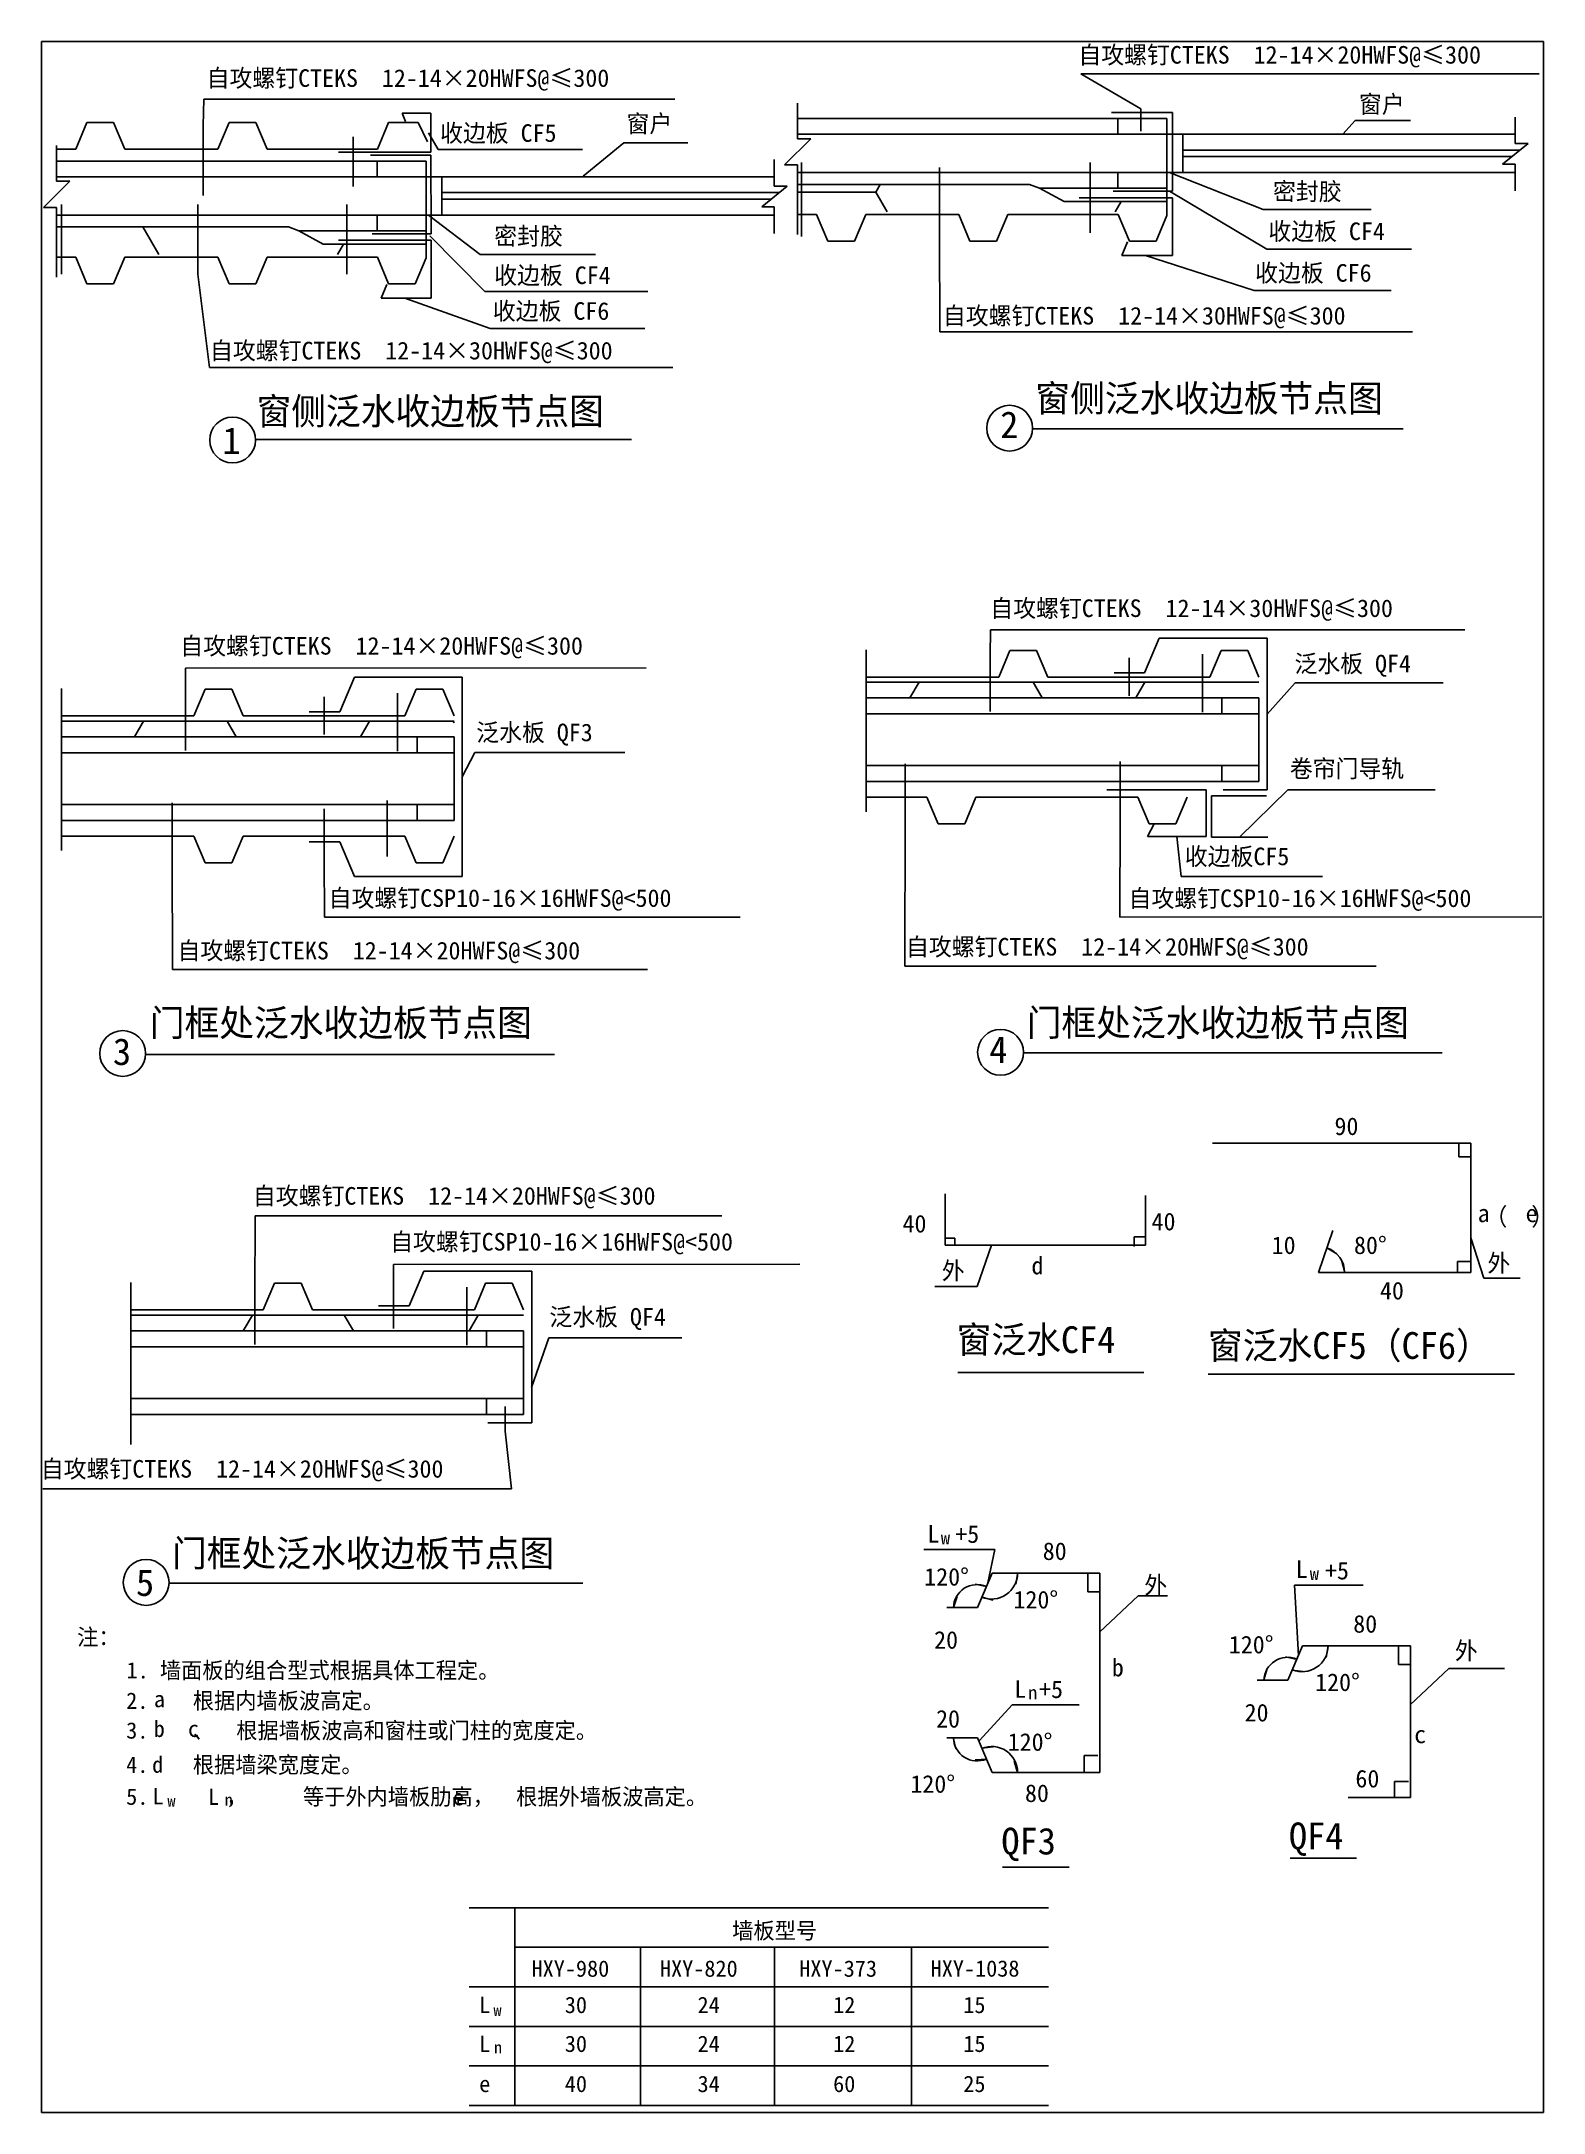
# Model space of a CAD drawing. Header units: metres. Extents: x 31518 to 50518, y -3669 to 22531.
import ezdxf

# ---------------------------------------------------------------- set-up
doc = ezdxf.new("R2010")
doc.units = ezdxf.units.M
for name, color, linetype in [('07', 7, 'Continuous'), ('LAYER1', 51, 'Continuous'), ('LAYER2', 51, 'Continuous'), ('标注', 142, 'Continuous'), ('轮廓线', 131, 'Continuous')]:
    doc.layers.add(name, color=color, linetype=linetype)

msp = doc.modelspace()

# ---------------------------------------------------------------- hatches: boundary and pattern name
at = {"layer": '轮廓线'}
h = msp.add_hatch(dxfattribs=at)
h.set_pattern_fill('HONEY', scale=500)
h.paths.add_polyline_path([(44143.61, 20673.41), (44013.77, 20722.57), (41080.09, 20722.57), (41080.09, 20373.62), (45754.59, 20373.62), (45754.59, 20504.48), (44453.12, 20504.48)])
h = msp.add_hatch(dxfattribs=at)
h.set_pattern_fill('HONEY', scale=500)
h.paths.add_polyline_path([(34772.89, 20134.42), (34643.05, 20183.59), (31709.37, 20183.59), (31709.37, 19834.63), (36383.87, 19834.63), (36383.87, 19965.49), (35082.4, 19965.49)])
h = msp.add_hatch(dxfattribs=at)
h.set_pattern_fill('HONEY', scale=300)
h.paths.add_polyline_path([(46918.09, 14425.32), (41951.44, 14425.32), (41951.44, 14225.32), (46918.09, 14225.32)])
h = msp.add_hatch(dxfattribs=at)
h.set_pattern_fill('HONEY', scale=300)
h.paths.add_polyline_path([(36738.08, 13933.26), (31771.43, 13933.26), (31771.43, 13733.26), (36738.08, 13733.26)])
h = msp.add_hatch(dxfattribs=at)
h.set_pattern_fill('HONEY', scale=300)
h.paths.add_polyline_path([(37616, 6419.15), (32649.34, 6419.15), (32649.34, 6219.15), (37616, 6219.15)])

# ---------------------------------------------------------------- linework, layer by layer
msp.add_line((43521.28, 15088.56), (49523.52, 15088.56))
for points in [[(47774.58, 7268.15), (47902.55, 7194.59)], [(48003.91, 6956.3), (47967.49, 7099.35)], [(43866.47, 3160.47), (43843.4, 3014.68)], [(43470.65, 2983.68), (43326.51, 3015.51)], [(43053.48, 2720.32), (43099.03, 2860.72)], [(43413.58, 2852.22), (43555.95, 2813.24)], [(47792.43, 2234.09), (47766.41, 2088.8)], [(46979.72, 1804.26), (47020.66, 1946.08)], [(47399.26, 2063.81), (47255.08, 2095.47)], [(47331.65, 1925.55), (47478.3, 1908.73)], [(43050.1, 1076.39), (43085.39, 933.06)], [(43474.98, 801.95), (43327.55, 794.69)], [(43410.91, 938.29), (43557.07, 958.92)], [(43863.79, 632.9), (43823.59, 774.93)]]:
    msp.add_lwpolyline(points)
at = {"layer": '07'}
for p, q in [((31517.86, 22530.61), (31517.86, -3669.39)), ((50517.86, 22530.61), (31517.86, 22530.61)), ((41017.86, 22530.61), (50517.86, 22530.61)), ((50517.86, -3669.39), (50517.86, 22530.61)), ((31517.86, -3669.39), (50517.86, -3669.39))]:
    msp.add_line(p, q, dxfattribs=at)
at = {"layer": 'LAYER1'}
for p, q in [((50463.56, 22120.39), (44663.29, 22120.27)), ((44663.29, 22120.27), (45423.63, 21677.9)), ((33570.57, 21798.9), (33563.25, 21462.7)), ((39529.1, 21801.97), (33570.57, 21798.9)), ((48136.43, 21528.78), (47978.33, 21356.54)), ((48836.67, 21528.78), (48136.43, 21528.78)), ((36537.9, 21162.31), (36413.67, 21375.22)), ((38884.17, 21248.16), (38368.4, 20827.28)), ((39695.9, 21248.16), (38884.17, 21248.16)), ((38361.51, 21162.31), (36537.9, 21162.31)), ((46970.21, 20405.49), (45784.39, 20873.41)), ((47019.07, 19902.57), (45784.39, 20635.32)), ((37068.58, 19834.03), (36413.67, 20334.42)), ((48337.75, 20405.49), (46970.21, 20405.49)), ((37125.67, 19365.07), (36429.79, 20070.53)), ((42882.66, 18854.95), (42878.68, 20110.37)), ((38526.5, 19834.03), (37068.58, 19834.03)), ((46858.87, 19381.82), (45484.3, 19822.4)), ((48847.12, 19902.57), (47019.07, 19902.57)), ((33642.19, 18403.81), (33494.9, 19585.44)), ((37194.57, 18897.88), (36113.58, 19283.42)), ((39187.95, 19365.09), (37125.67, 19365.07)), ((48591.15, 19381.82), (46858.87, 19381.82)), ((39151.22, 18897.88), (37194.57, 18897.88)), ((48859.8, 18854.95), (42882.66, 18854.95)), ((39504.12, 18403.81), (33642.19, 18403.81)), ((43521.28, 15088.56), (43518.67, 14760.84)), ((39168.23, 14605.09), (33338.57, 14602.36)), ((33338.57, 14602.36), (33338.66, 14268.77)), ((47376.21, 14414.71), (47021.05, 14022.45)), ((49249.43, 14414.71), (47376.21, 14414.71)), ((37001.13, 13534.33), (36841.04, 13227.79)), ((38897.07, 13534.33), (37001.13, 13534.33)), ((47283.9, 13062.31), (46673.27, 12465.24)), ((49147.75, 13062.31), (47283.9, 13062.31)), ((42439.96, 10833.06), (42441.44, 12713.34)), ((45159.71, 11453.96), (45161.95, 12713.34)), ((45933.48, 11968.45), (45878.73, 12473.55)), ((33173.93, 10791.7), (33170.95, 12221.28)), ((35099.68, 11452.03), (35094.9, 12204.59)), ((47723.19, 11968.45), (45933.48, 11968.45)), ((40356.63, 11454.45), (35099.68, 11452.03)), ((50496.48, 11454.75), (45159.71, 11453.96)), ((39183.61, 10791.7), (33173.93, 10791.7)), ((48400.92, 10833.06), (42439.96, 10833.06)), ((46329.81, 8593.73), (49597.06, 8593.73)), ((49597.06, 8593.73), (49597.06, 6956.08)), ((42947.73, 7954.76), (42947.73, 7303.46)), ((45483.28, 7303.46), (45483.28, 7930.64)), ((34221.39, 7674.74), (34216.57, 6646.2)), ((40122.91, 7672.53), (34221.39, 7674.74)), ((47672.53, 6956.08), (47850.73, 7490.09)), ((42947.73, 7303.46), (45483.28, 7303.46)), ((41111.55, 7061.13), (35971.9, 7060.45)), ((35971.9, 7060.45), (35972.82, 6590.7)), ((49597.06, 6956.08), (47672.53, 6956.08)), ((37936.46, 6131.91), (37715.64, 5503.75)), ((39616.3, 6131.91), (37936.46, 6131.91)), ((43108.29, 5692.24), (45459.87, 5692.24)), ((46274.4, 5671.99), (50151.22, 5671.99)), ((37463.03, 4219.58), (37381.68, 4948.42)), ((31537.73, 4219.58), (37463.03, 4219.58)), ((43542.15, 3155.46), (43356.94, 2718.17)), ((44905.96, 3155.46), (43542.15, 3155.46)), ((44905.96, 3155.46), (44905.96, 632.62)), ((43356.94, 2718.17), (42969.69, 2718.17)), ((47469.6, 2235.78), (47284.39, 1798.48)), ((48833.4, 2235.78), (47469.6, 2235.78)), ((48833.4, 2235.78), (48833.4, 318.12)), ((47284.39, 1798.48), (46897.13, 1798.48)), ((43356.94, 1069.91), (42969.69, 1069.91)), ((43542.15, 632.62), (43356.94, 1069.91)), ((44905.96, 632.62), (43542.15, 632.62)), ((48833.4, 318.12), (48045.62, 318.12)), ((47310.67, -452.39), (48152.79, -452.39)), ((43673.45, -565.28), (44515.57, -565.28)), ((36928.25, -1078.62), (44257.75, -1078.62)), ((37506.25, -1078.62), (37506.25, -3578.62)), ((37506.25, -1578.62), (44257.75, -1578.62)), ((39094.75, -1578.62), (39094.75, -3578.62)), ((40791.75, -1578.62), (40791.75, -3578.62)), ((42524.75, -1578.62), (42524.75, -3578.62)), ((42524.75, -1578.62), (42524.75, -3578.62)), ((36928.25, -2078.62), (44257.75, -2078.62)), ((36928.25, -2578.62), (44257.75, -2578.62)), ((36928.25, -3078.62), (44257.75, -3078.62)), ((36928.25, -3578.62), (44257.75, -3578.62))]:
    msp.add_line(p, q, dxfattribs=at)
for centre in [(43763.95, 17638.21), (33936.18, 17487.82), (32545.85, 9728.12), (43649.66, 9742.91), (32842.27, 3036.63)]:
    msp.add_circle(centre, 290.07, dxfattribs=at)
at = {"layer": 'LAYER2'}
for p, q in [((44066, 17628.77), (48740.75, 17628.77)), ((34239.18, 17495.53), (38983.42, 17495.53)), ((32843.54, 9716.58), (38007.82, 9717.31)), ((43944.38, 9735.91), (49236.46, 9735.91)), ((33139.03, 3028.25), (38364.87, 3028.25))]:
    msp.add_line(p, q, dxfattribs=at)
at = {"layer": '标注'}
for p, q in [((49445.83, 8593.35), (49445.83, 8418.77)), ((49445.83, 8418.77), (49583.8, 8418.77)), ((42950.11, 7393.51), (43071.86, 7393.51)), ((43071.86, 7393.51), (43071.86, 7317.5)), ((45339.51, 7408.71), (45339.51, 7287.09)), ((45476.48, 7408.71), (45339.51, 7408.71)), ((49762.2, 6884.16), (49598.44, 7395.06)), ((43353.29, 6778.88), (43534.27, 7301.72)), ((49583.8, 7095.69), (49427.43, 7095.69)), ((49427.43, 7095.69), (49427.43, 6957.87)), ((50223.25, 6884.16), (49762.2, 6884.16)), ((42819.41, 6779.39), (43353.29, 6778.88)), ((42680.34, 3451.59), (43576.68, 3451.59)), ((43576.68, 3451.59), (43488.91, 3032.79)), ((44755.34, 3141.58), (44755.34, 2916.97)), ((44755.34, 2916.97), (44905.24, 2916.97)), ((48237.71, 3000.37), (47368.6, 3000.37)), ((47368.6, 3000.37), (47416.35, 2113.11)), ((44900.94, 2406.16), (45390.88, 2865.91)), ((45390.88, 2865.91), (45762.04, 2865.91)), ((48682.78, 2221.89), (48682.78, 1997.28)), ((48682.78, 1997.28), (48832.68, 1997.28)), ((48828.38, 1486.47), (49318.32, 1946.22)), ((49318.32, 1946.22), (50023.52, 1946.22)), ((43794.53, 1487.24), (43383.85, 1038.84)), ((44644.55, 1487.24), (43794.53, 1487.24)), ((44705.37, 845.59), (44705.37, 645.94)), ((44880.26, 845.59), (44705.37, 845.59)), ((48632.82, 517.77), (48632.82, 318.12)), ((48807.7, 517.77), (48632.82, 517.77))]:
    msp.add_line(p, q, dxfattribs=at)
for centre, radius, start, end in [((47672.53, 6956.08), 329.21, 0, 71.55), ((43537.17, 3154.52), 327.6, 247.78, 0.17), ((43352.11, 2710.85), 298.7, 66.74, 178.6), ((47464.62, 2234.83), 327.6, 247.78, 0.17), ((47279.56, 1791.16), 298.7, 66.74, 178.6), ((43352.11, 1077.23), 298.7, 181.4, 293.26), ((43537.17, 633.56), 327.6, 359.83, 112.22)]:
    msp.add_arc(centre, radius, start, end, dxfattribs=at)
at = {"layer": '轮廓线'}
for p, q in [((41080.09, 21751.46), (41080.09, 21300)), ((31951.49, 21169.74), (32093.83, 21507.01)), ((32430.97, 21507.01), (32093.83, 21507.01)), ((32573.31, 21169.74), (32430.97, 21507.01)), ((33749.42, 21169.74), (33891.76, 21507.01)), ((34228.9, 21507.01), (33891.76, 21507.01)), ((34371.24, 21169.74), (34228.9, 21507.01)), ((35766.82, 21169.74), (35909.16, 21507.01)), ((35909.16, 21507.01), (36284.93, 21507.01)), ((36080.5, 21621.98), (36124.19, 21515.99)), ((36445.34, 21621.98), (36080.5, 21621.98)), ((36284.93, 21507.01), (36401.89, 21259.67)), ((36443.96, 21128.47), (36445.34, 21621.98)), ((41080.09, 21556.88), (45754.59, 21556.88)), ((45051.97, 21631.15), (45826, 21631.15)), ((45133.35, 21556.88), (45133.35, 21356.88)), ((45423.63, 21677.9), (45423.63, 21394.35)), ((45754.59, 21556.88), (45754.59, 20330.11)), ((45826, 21631.15), (45824.95, 20635.32)), ((50156.79, 21573.92), (50156.79, 21237.55)), ((33563.25, 20582.33), (33563.25, 21462.7)), ((35461.34, 21323.04), (35461.34, 20694.09)), ((41247.67, 21300), (40915.82, 20968.51)), ((41080.09, 21356.88), (50156.79, 21356.88)), ((41080.09, 21300), (41247.67, 21300)), ((45954.59, 21356.88), (45954.59, 20873.41)), ((50322.61, 21237.55), (49998.71, 20978.71)), ((50156.79, 21237.55), (50322.61, 21237.55)), ((31709.37, 21212.48), (31709.37, 20761.02)), ((31951.49, 21169.74), (31709.37, 21169.74)), ((31709.37, 21017.9), (36383.87, 21017.9)), ((33749.42, 21169.74), (32573.31, 21169.74)), ((35766.82, 21169.74), (34371.24, 21169.74)), ((35274.35, 21128.47), (36443.96, 21128.47)), ((35681.25, 21092.17), (36444.45, 21092.17)), ((35762.63, 21017.9), (35762.63, 20817.9)), ((36383.87, 21017.9), (36383.87, 19791.12)), ((36444.45, 21092.17), (36445.52, 20096.34)), ((40786.07, 21034.94), (40786.07, 20698.56)), ((40915.82, 20968.51), (41080.09, 20968.51)), ((41080.09, 20968.51), (41080.09, 20087.01)), ((41133.21, 20998.01), (41133.21, 20062.82)), ((44782.82, 20998.01), (44782.82, 20110.37)), ((45954.59, 21156.88), (50221.67, 21156.88)), ((45954.59, 21073.41), (50117.22, 21073.41)), ((50156.79, 20978.71), (49998.71, 20978.71)), ((50048.38, 20978.71), (50156.79, 20978.71)), ((50156.79, 20978.71), (50156.79, 20641.83)), ((31876.95, 20761.02), (31545.1, 20429.53)), ((31709.37, 20817.9), (40786.07, 20817.9)), ((31709.37, 20761.02), (31876.95, 20761.02)), ((36583.87, 20817.9), (36583.87, 20334.42)), ((40951.89, 20698.56), (40627.99, 20439.72)), ((40786.07, 20698.56), (40951.89, 20698.56)), ((41080.09, 20873.41), (50156.79, 20873.41)), ((44013.77, 20722.57), (41080.09, 20722.57)), ((42878.68, 20934.61), (42878.68, 20110.37)), ((44143.61, 20673.41), (44013.77, 20722.57)), ((45133.35, 20873.41), (45133.35, 20673.41)), ((31772.38, 19585.44), (31772.38, 20465.8)), ((33494.9, 19585.44), (33494.9, 20465.8)), ((35381.46, 19585.44), (35381.46, 20465.8)), ((36583.87, 20617.9), (40850.95, 20617.9)), ((36583.87, 20534.42), (40746.5, 20534.42)), ((40786.07, 20439.72), (40627.99, 20439.72)), ((40677.66, 20439.72), (40786.07, 20439.72)), ((40786.07, 20439.72), (40786.07, 20102.84)), ((44143.61, 20673.41), (44453.12, 20504.48)), ((44143.61, 20673.41), (45754.59, 20673.41)), ((45754.59, 20504.48), (44453.12, 20504.48)), ((44645.07, 20554.03), (45823.86, 20554.03)), ((45824.95, 20635.32), (45072.31, 20635.32)), ((45823.86, 20554.03), (45823.86, 19822.4)), ((31545.1, 20429.53), (31709.37, 20429.53)), ((31709.37, 20429.53), (31709.37, 19548.02)), ((31709.37, 20334.42), (40786.07, 20334.42)), ((34643.05, 20183.59), (31709.37, 20183.59)), ((34772.89, 20134.42), (34643.05, 20183.59)), ((35762.63, 20334.42), (35762.63, 20134.42)), ((41322.21, 20341.4), (41080.09, 20341.4)), ((41322.21, 20341.4), (41464.55, 20004.13)), ((41944.03, 20341.4), (41801.69, 20004.13)), ((43120.14, 20341.4), (41944.03, 20341.4)), ((43120.14, 20341.4), (43262.48, 20004.13)), ((43741.96, 20341.4), (43599.62, 20004.13)), ((45137.54, 20341.4), (43741.96, 20341.4)), ((45137.54, 20341.4), (45279.88, 20004.13)), ((45754.59, 20330.11), (45617.02, 20004.13)), ((34772.89, 20134.42), (36383.87, 20134.42)), ((34772.89, 20134.42), (35082.4, 19965.49)), ((36383.87, 19965.49), (35082.4, 19965.49)), ((35274.35, 20015.05), (36448.02, 20015.05)), ((36445.52, 20096.34), (35701.59, 20096.34)), ((36448.02, 20015.05), (36448.02, 19283.42)), ((41801.69, 20004.13), (41464.55, 20004.13)), ((43599.62, 20004.13), (43262.48, 20004.13)), ((45184.21, 19822.4), (45255.42, 19995.15)), ((45617.02, 20004.13), (45279.88, 20004.13)), ((31951.49, 19802.42), (31709.37, 19802.42)), ((31951.49, 19802.42), (32093.83, 19465.14)), ((32573.31, 19802.42), (32430.97, 19465.14)), ((33749.42, 19802.42), (32573.31, 19802.42)), ((33749.42, 19802.42), (33891.76, 19465.14)), ((34371.24, 19802.42), (34228.9, 19465.14)), ((35766.82, 19802.42), (34371.24, 19802.42)), ((35766.82, 19802.42), (35909.16, 19465.14)), ((36383.87, 19791.12), (36246.3, 19465.14)), ((45823.86, 19822.4), (45184.21, 19822.4)), ((32430.97, 19465.14), (32093.83, 19465.14)), ((34228.9, 19465.14), (33891.76, 19465.14)), ((35813.49, 19283.42), (35884.7, 19456.16)), ((36246.3, 19465.14), (35909.16, 19465.14)), ((36448.02, 19283.42), (35813.49, 19283.42)), ((45657.24, 14981.27), (45472.03, 14543.98)), ((47021.05, 14981.27), (45657.24, 14981.27)), ((47021.05, 14981.27), (47021.05, 13063.62)), ((41951.44, 14835.68), (41951.44, 12786.87)), ((43518.67, 14760.84), (43518.67, 14053.52)), ((43625.83, 14487.82), (43768.17, 14825.09)), ((44105.31, 14825.09), (43768.17, 14825.09)), ((44247.65, 14487.82), (44105.31, 14825.09)), ((45274.91, 14731.29), (45274.91, 14254.03)), ((46201.91, 14779.45), (46201.91, 14044.21)), ((46296.27, 14487.82), (46438.61, 14825.09)), ((46775.76, 14825.09), (46438.61, 14825.09)), ((46918.09, 14487.82), (46775.76, 14825.09)), ((35477.23, 14489.21), (35292.02, 14051.92)), ((36841.04, 14489.21), (35477.23, 14489.21)), ((36841.04, 14489.21), (36841.04, 11966.37)), ((41951.44, 14487.82), (43625.83, 14487.82)), ((41951.44, 14425.32), (46918.09, 14425.32)), ((44247.65, 14487.82), (46296.27, 14487.82)), ((45472.03, 14543.98), (45084.78, 14543.98)), ((31771.43, 14343.62), (31771.43, 12294.81)), ((33338.66, 14268.77), (33338.66, 13561.46)), ((33445.82, 13998.19), (33588.16, 14335.47)), ((33925.3, 14335.47), (33588.16, 14335.47)), ((34067.64, 13998.19), (33925.3, 14335.47)), ((35094.9, 14239.23), (35094.9, 13761.97)), ((36021.9, 14287.39), (36021.9, 13552.15)), ((36116.26, 13998.19), (36258.6, 14335.47)), ((36595.75, 14335.47), (36258.6, 14335.47)), ((36738.08, 13998.19), (36595.75, 14335.47)), ((41951.44, 14225.32), (46918.09, 14225.32)), ((46449.17, 14225.32), (46449.17, 14025.32)), ((46918.09, 14225.32), (46918.09, 13169.06)), ((31771.43, 13998.19), (33445.82, 13998.19)), ((31771.43, 13933.26), (36738.08, 13933.26)), ((34067.64, 13998.19), (36116.26, 13998.19)), ((35292.02, 14051.92), (34904.77, 14051.92)), ((41951.44, 14025.32), (46918.09, 14025.32)), ((31771.43, 13733.26), (36738.08, 13733.26)), ((36269.16, 13733.26), (36269.16, 13533.26)), ((36738.08, 13733.26), (36738.08, 12677)), ((31771.43, 13533.26), (36738.08, 13533.26)), ((41951.44, 13369.06), (46918.09, 13369.06)), ((42441.44, 13392.74), (42441.44, 12713.34)), ((45161.95, 13420.66), (45161.95, 12713.34)), ((46449.17, 13369.06), (46449.17, 13169.06)), ((41951.44, 13169.06), (46918.09, 13169.06)), ((31771.43, 12877), (36738.08, 12877)), ((33170.95, 12900.67), (33170.95, 12221.28)), ((35891.47, 12928.59), (35891.47, 12221.28)), ((36269.16, 12877), (36269.16, 12677)), ((41951.44, 12969.06), (42716.3, 12969.06)), ((42716.3, 12969.06), (42858.64, 12631.78)), ((43338.12, 12969.06), (43195.79, 12631.78)), ((43338.12, 12969.06), (45386.75, 12969.06)), ((46248.96, 13063.62), (44992.68, 13063.62)), ((45386.75, 12969.06), (45529.09, 12631.78)), ((46008.57, 12969.06), (45866.23, 12631.78)), ((46248.96, 13063.62), (46248.96, 12473.55)), ((46315.52, 12988.82), (46315.52, 12465.24)), ((47014.38, 12988.82), (46315.52, 12988.82)), ((47021.05, 13063.62), (46465.28, 13063.62)), ((31771.43, 12677), (36738.08, 12677)), ((35094.9, 12824.19), (35094.9, 12204.59)), ((43195.79, 12631.78), (42858.64, 12631.78)), ((45508.5, 12473.55), (45591.7, 12631.45)), ((45866.23, 12631.78), (45529.09, 12631.78)), ((31771.43, 12477), (33445.82, 12477)), ((33445.82, 12477), (33588.16, 12139.72)), ((34067.64, 12477), (33925.3, 12139.72)), ((34067.64, 12477), (36116.26, 12477)), ((35292.02, 12403.66), (34904.77, 12403.66)), ((35477.23, 11966.37), (35292.02, 12403.66)), ((36116.26, 12477), (36258.6, 12139.72)), ((36738.08, 12477), (36595.75, 12139.72)), ((46248.96, 12473.55), (45508.5, 12473.55)), ((46315.52, 12465.24), (47031.02, 12465.24)), ((33925.3, 12139.72), (33588.16, 12139.72)), ((36595.75, 12139.72), (36258.6, 12139.72)), ((36841.04, 11966.37), (35477.23, 11966.37)), ((32649.34, 6829.51), (32649.34, 4780.7)), ((34323.73, 6484.56), (34466.07, 6821.84)), ((34803.22, 6821.84), (34466.07, 6821.84)), ((34945.55, 6484.56), (34803.22, 6821.84)), ((36355.15, 6975.1), (36169.94, 6537.81)), ((37718.95, 6975.1), (36355.15, 6975.1)), ((36994.18, 6484.56), (37136.52, 6821.84)), ((37473.66, 6821.84), (37136.52, 6821.84)), ((37616, 6484.56), (37473.66, 6821.84)), ((37718.95, 6975.1), (37718.95, 5057.45)), ((34216.57, 6754.67), (34216.57, 6047.35)), ((35972.82, 6725.12), (35972.82, 6247.86)), ((36899.82, 6773.28), (36899.82, 6038.04)), ((32649.34, 6484.56), (34323.73, 6484.56)), ((32649.34, 6419.15), (37616, 6419.15)), ((34945.55, 6484.56), (36994.18, 6484.56)), ((36169.94, 6537.81), (35782.69, 6537.81)), ((32649.34, 6219.15), (37616, 6219.15)), ((37147.08, 6219.15), (37147.08, 6019.15)), ((37616, 6219.15), (37616, 5162.89)), ((32649.34, 6019.15), (37616, 6019.15)), ((32649.34, 5362.89), (37616, 5362.89)), ((37147.08, 5362.89), (37147.08, 5162.89)), ((37381.68, 5263.05), (37381.68, 4948.42)), ((32649.34, 5162.89), (37616, 5162.89)), ((37718.95, 5057.45), (37163.19, 5057.45))]:
    msp.add_line(p, q, dxfattribs=at)

# ---------------------------------------------------------------- texts
for s, height, p in [('a   e', 222.5, (49684.93, 7595.01)), ('（  ）', 222.5, (49770.72, 7552.38)), ('d', 222.5, (44039.84, 6934.11)), ('L', 222.5, (42724.09, 3540.57)), ('L', 222.5, (47383.17, 3092.87)), ('a', 206.5, (32940.16, 1458.48)), ('L', 222.5, (43822.55, 1577.71)), ('b', 206.5, (32937.97, 1082.23)), ('c', 206.5, (33370.75, 1082.23)), ('d', 206.5, (32917.93, 628.9)), ('L', 206.5, (32922.83, 228.29)), ('L', 206.5, (33626.22, 222.84)), ('e', 206.5, (36721.29, 217.42))]:
    msp.add_text(s, height=height).set_placement(p)
at = {"layer": 'LAYER1'}
for s, height, p in [('自攻螺钉CTEKS  12-14×20HWFS@≤300', 222.5, (44633.98, 22249.86)), ('自攻螺钉CTEKS  12-14×20HWFS@≤300', 222.5, (33607.93, 21955.74)), ('窗户', 222.5, (48182.41, 21625.99)), ('收边板 CF5', 222.5, (36559.97, 21260.26)), ('窗户', 222.5, (38918.09, 21379.71)), ('密封胶', 222.5, (47095.85, 20521.45)), ('密封胶', 222.5, (37245.39, 19958.38)), ('收边板 CF4', 222.5, (47036.65, 20017.9)), ('收边板 CF4', 222.5, (37245.39, 19461.11)), ('收边板 CF6', 222.5, (46869.23, 19491.07)), ('收边板 CF6', 222.5, (37227.44, 19009.02)), ('自攻螺钉CTEKS  12-14×30HWFS@≤300', 222.5, (42920.78, 18949.1)), ('自攻螺钉CTEKS  12-14×30HWFS@≤300', 222.5, (33650.35, 18508.17)), ('窗侧泛水收边板节点图', 338, (44090, 17847.56)), ('窗侧泛水收边板节点图', 338, (34238.27, 17684.25)), ('2', 338, (43644.82, 17512.89)), ('1', 338, (33807.75, 17311.46)), ('自攻螺钉CTEKS  12-14×30HWFS@≤300', 222.5, (43519.89, 15249.39)), ('自攻螺钉CTEKS  12-14×20HWFS@≤300', 222.5, (33274.65, 14773.37)), ('泛水板 QF4', 222.5, (47367.14, 14548.74)), ('泛水板 QF3', 222.5, (37017.55, 13678.51)), ('卷帘门导轨', 222.5, (47308.19, 13221)), ('收边板CF5', 222.5, (45979.92, 12109.75)), ('自攻螺钉CSP10-16×16HWFS@<500', 222.5, (35151.25, 11582.8)), ('自攻螺钉CSP10-16×16HWFS@<500', 222.5, (45269.19, 11580.47)), ('自攻螺钉CTEKS  12-14×20HWFS@≤300', 222.5, (33239.7, 10918.3)), ('自攻螺钉CTEKS  12-14×20HWFS@≤300', 222.5, (42453.7, 10966.83)), ('门框处泛水收边板节点图', 338, (32888.6, 9947.29)), ('门框处泛水收边板节点图', 338, (43980.2, 9949.24)), ('3', 338, (32422.42, 9582.25)), ('4', 338, (43507.03, 9606.42)), ('自攻螺钉CTEKS  12-14×20HWFS@≤300', 222.5, (34192.79, 7815.7)), ('自攻螺钉CSP10-16×16HWFS@<500', 222.5, (35929.1, 7235.06)), ('泛水板 QF4', 222.5, (37942.41, 6285.41)), ('窗泛水CF4', 338, (43094.64, 5939.31)), ('窗泛水CF5（CF6）', 338, (46274.14, 5865.06)), ('自攻螺钉CTEKS  12-14×20HWFS@≤300', 222.5, (31510.17, 4362.61)), ('门框处泛水收边板节点图', 338, (33169.4, 3237.59)), ('w', 170, (42894.24, 3516.99)), ('5', 338, (32713.73, 2866.1)), ('w', 170, (47560.72, 3066.18)), ('注：', 206.5, (31969.96, 2243.15)), ('1. 墙面板的组合型式根据具体工程定。', 206.5, (32594.71, 1822.35)), ('2.    根据内墙板波高定。', 206.5, (32589.89, 1437.82)), ('n', 170, (43997.88, 1559.5)), ('3.    、  根据墙板波高和窗柱或门柱的宽度定。', 206.5, (32589.89, 1061.26)), ('4.    根据墙梁宽度定。', 206.5, (32589.89, 627.69)), ('5.       ，     等于外内墙板肋高，  根据外墙板波高定。', 206.5, (32589.89, 223.68)), ('w', 150, (33111.25, 199.65)), ('n', 150, (33835.61, 214.02)), ('QF4', 338, (47297.02, -338.39)), ('QF3', 338, (43659.8, -404.38)), ('墙板型号', 206.5, (40254.97, -1471.13)), ('HXY-980', 206.5, (37716.94, -1951.34)), ('HXY-820', 206.5, (39341.44, -1951.34)), ('HXY-373', 206.5, (41103.48, -1951.34)), ('HXY-1038', 206.5, (42765.08, -1949.76)), ('L', 206.5, (37054.75, -2410.89)), ('w', 150, (37235.4, -2447.38)), ('30', 206.5, (38137.75, -2410.89)), ('24', 206.5, (39816.75, -2410.89)), ('12', 206.5, (41531.75, -2410.89)), ('15 ', 206.5, (43178.02, -2410.89)), ('L', 206.5, (37054.75, -2902.7)), ('n', 150, (37241.75, -2918.8)), ('30', 206.5, (38137.75, -2902.7)), ('24', 206.5, (39816.75, -2902.7)), ('12', 206.5, (41531.75, -2902.7)), ('15', 206.5, (43178.02, -2902.7)), ('e', 206.5, (37054.75, -3409.89)), ('40', 206.5, (38137.75, -3409.89)), ('34', 206.5, (39816.75, -3409.89)), ('60', 206.5, (41531.75, -3409.89)), ('25', 206.5, (43178.02, -3409.89))]:
    msp.add_text(s, height=height, dxfattribs=at).set_placement(p)
at = {"layer": '标注'}
for s, p in [('90', (47873.31, 8696.68)), ('40', (42409.25, 7463.62)), ('40', (45559.81, 7490.98)), ('10', (47078.82, 7191.51)), ('80%%d', (48119.88, 7191.51)), ('外', (42906.58, 6869.15)), ('外', (49808.71, 6965.69)), ('40', (48448.63, 6616.81)), ('+5', (43076.78, 3537.66)), ('80', (44183.04, 3321.3)), ('120%%d', (42684.04, 2996.87)), ('外', (45468.28, 2891.36)), ('+5', (47753.44, 3075.44)), ('120%%d', (43812.77, 2707.86)), ('80', (48110.48, 2401.62)), ('20', (42808.96, 2198.27)), ('120%%d', (46536.47, 2139.64)), ('外', (49395.73, 2062.54)), ('b', (45057.45, 1848.88)), ('120%%d', (47628.38, 1663.13)), ('+5', (44136.83, 1574.36)), ('20', (42833.94, 1200.01)), ('20', (46736.4, 1278.58)), ('120%%d', (43739.62, 907.15)), ('c ', (48880.97, 1003.34)), ('120%%d', (42509.16, 376.45)), ('60', (48138.02, 443.57)), ('80', (43958.19, 259.81))]:
    msp.add_text(s, height=222.5, dxfattribs=at).set_placement(p)

doc.saveas('drawing.dxf')
